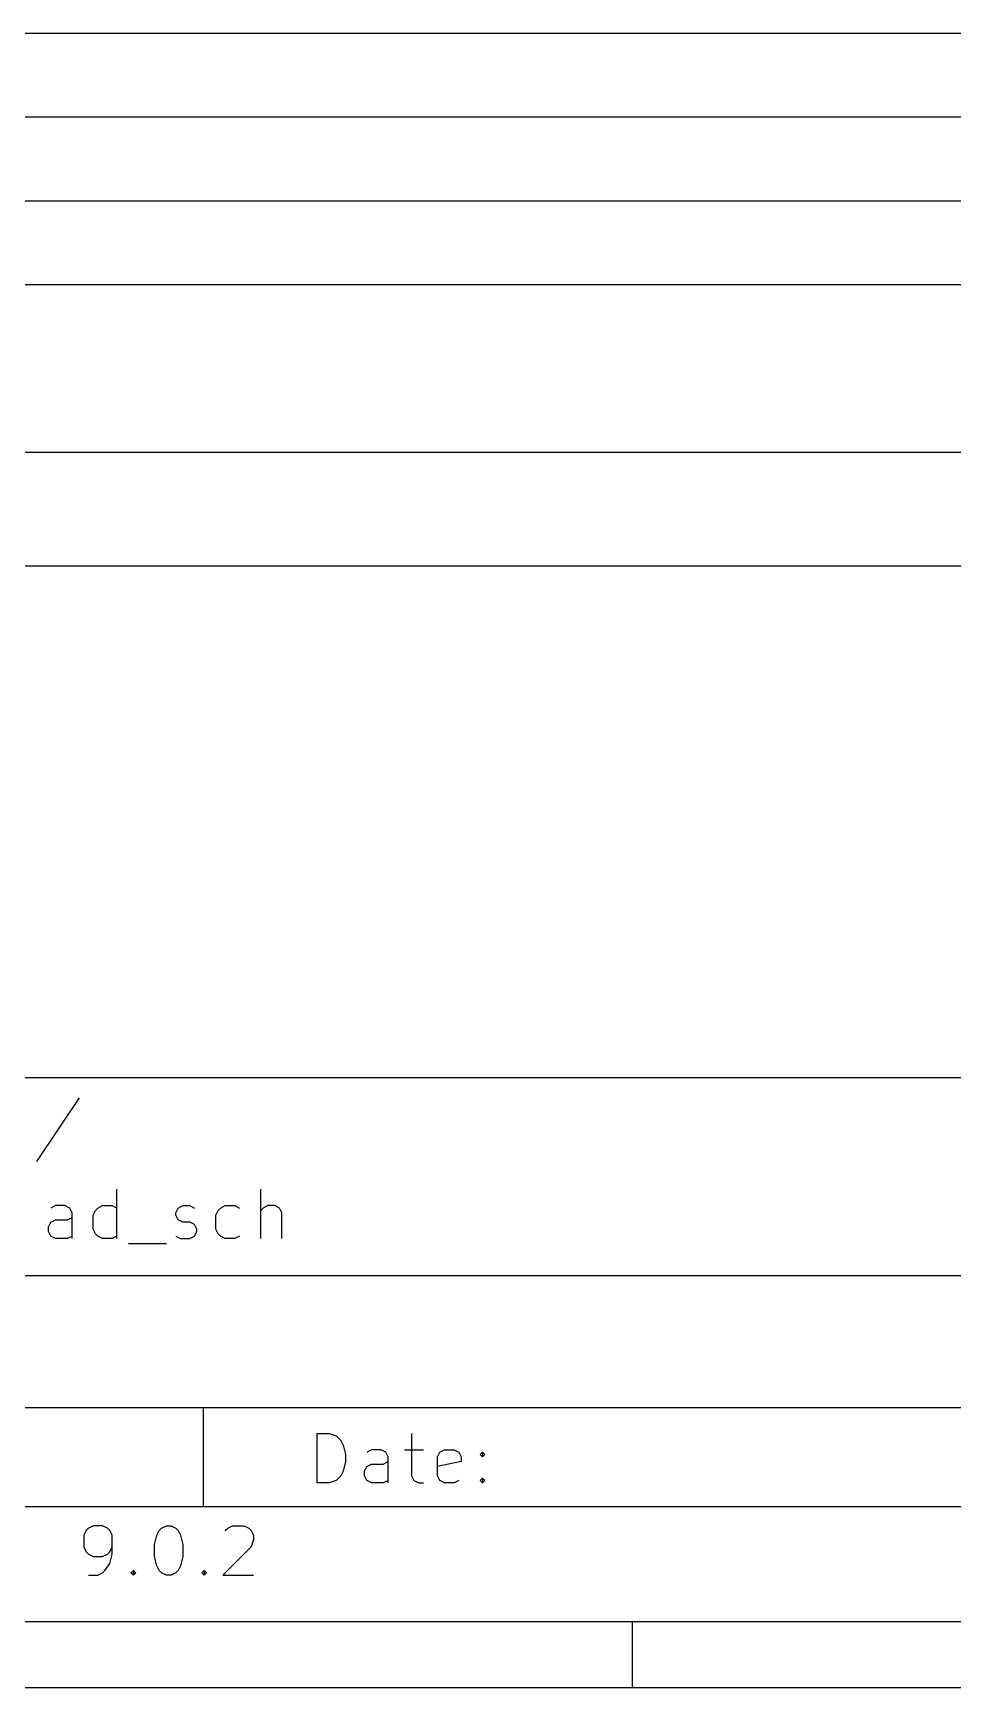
# Model space of a CAD drawing. Extents: x 0.4 to 11.3, y -7.9 to -0.4.
# Drawn here: x 7.553 to 8.65, y -7.874 to -5.9 of the extents above; entities that cross this region are included whole.
import ezdxf

# ---------------------------------------------------------------- set-up
doc = ezdxf.new("R2010")
doc.units = 0
doc.header["$MEASUREMENT"] = 0
doc.layers.add('GREEN3', color=91, linetype='CONTINUOUS')
doc.layers.add('RED2', color=1, linetype='CONTINUOUS')

msp = doc.modelspace()

# ---------------------------------------------------------------- linework, layer by layer
at = {"layer": 'GREEN3', "linetype": 'CONTINUOUS'}
for p, q in [((7.15, -5.9), (10.35, -5.9)), ((7.15, -6), (10.35, -6)), ((7.15, -6.1), (10.35, -6.1)), ((7.15, -6.2), (10.35, -6.2)), ((7.15, -6.4), (9.3, -6.4))]:
    msp.add_line(p, q, dxfattribs=at)
at = {"layer": 'RED2', "linetype": 'CONTINUOUS'}
for p, q in [((6.9686, -6.5357), (11.2206, -6.5357)), ((6.9686, -7.146), (11.2206, -7.146)), ((7.608, -7.1702), (7.5574, -7.2461)), ((7.653, -7.3383), (7.653, -7.2793)), ((7.8246, -7.3383), (7.8246, -7.2793)), ((7.5799, -7.2989), (7.5743, -7.3018)), ((7.5911, -7.2989), (7.5799, -7.2989)), ((7.5968, -7.3018), (7.5911, -7.2989)), ((7.5996, -7.3074), (7.5968, -7.3018)), ((7.6249, -7.3102), (7.6277, -7.3046)), ((7.6277, -7.3046), (7.6305, -7.3018)), ((7.6305, -7.3018), (7.6361, -7.2989)), ((7.6361, -7.2989), (7.6474, -7.2989)), ((7.6474, -7.2989), (7.653, -7.3018)), ((7.7233, -7.3074), (7.7261, -7.3018)), ((7.7261, -7.3018), (7.7318, -7.2989)), ((7.7318, -7.2989), (7.7402, -7.2989)), ((7.7402, -7.2989), (7.7458, -7.3018)), ((7.7711, -7.3102), (7.7739, -7.3046)), ((7.7739, -7.3046), (7.7767, -7.3018)), ((7.7767, -7.3018), (7.7824, -7.2989)), ((7.7824, -7.2989), (7.7936, -7.2989)), ((7.7936, -7.2989), (7.7992, -7.3018)), ((7.8274, -7.3018), (7.8246, -7.3046)), ((7.833, -7.2989), (7.8274, -7.3018)), ((7.8414, -7.2989), (7.833, -7.2989)), ((7.847, -7.3018), (7.8414, -7.2989)), ((7.8499, -7.3074), (7.847, -7.3018)), ((7.5715, -7.3243), (7.5743, -7.3186)), ((7.5715, -7.3299), (7.5715, -7.3243)), ((7.5743, -7.3186), (7.5799, -7.3158)), ((7.5799, -7.3158), (7.594, -7.3158)), ((7.594, -7.3158), (7.5996, -7.313)), ((7.5996, -7.3383), (7.5996, -7.3074)), ((7.6249, -7.3271), (7.6249, -7.3102)), ((7.7233, -7.3102), (7.7233, -7.3074)), ((7.7261, -7.3158), (7.7233, -7.3102)), ((7.7318, -7.3186), (7.7261, -7.3158)), ((7.7402, -7.3186), (7.7318, -7.3186)), ((7.7458, -7.3214), (7.7402, -7.3186)), ((7.7486, -7.3271), (7.7458, -7.3214)), ((7.7711, -7.3271), (7.7711, -7.3102)), ((7.8499, -7.3383), (7.8499, -7.3074)), ((7.5743, -7.3355), (7.5715, -7.3299)), ((7.5799, -7.3383), (7.5743, -7.3355)), ((7.594, -7.3383), (7.5799, -7.3383)), ((7.5996, -7.3355), (7.594, -7.3383)), ((7.6277, -7.3327), (7.6249, -7.3271)), ((7.6305, -7.3355), (7.6277, -7.3327)), ((7.6361, -7.3383), (7.6305, -7.3355)), ((7.6474, -7.3383), (7.6361, -7.3383)), ((7.653, -7.3355), (7.6474, -7.3383)), ((7.6671, -7.3439), (7.7121, -7.3439)), ((7.7233, -7.3355), (7.7289, -7.3383)), ((7.7289, -7.3383), (7.7402, -7.3383)), ((7.7402, -7.3383), (7.7458, -7.3355)), ((7.7458, -7.3355), (7.7486, -7.3299)), ((7.7486, -7.3299), (7.7486, -7.3271)), ((7.7739, -7.3327), (7.7711, -7.3271)), ((7.7767, -7.3355), (7.7739, -7.3327)), ((7.7824, -7.3383), (7.7767, -7.3355)), ((7.7936, -7.3383), (7.7824, -7.3383)), ((7.7992, -7.3355), (7.7936, -7.3383)), ((6.9686, -7.3822), (11.2206, -7.3822)), ((6.9686, -7.5397), (11.2206, -7.5397)), ((7.756, -7.5397), (7.756, -7.6578)), ((7.892, -7.6297), (7.892, -7.5706)), ((7.892, -7.5706), (7.9061, -7.5706)), ((7.9061, -7.5706), (7.9145, -7.5734)), ((7.9145, -7.5734), (7.9202, -7.579)), ((7.9202, -7.579), (7.923, -7.5847)), ((8.0045, -7.5706), (8.0045, -7.6212)), ((7.923, -7.5847), (7.9258, -7.5959)), ((7.9258, -7.5959), (7.9258, -7.6043)), ((7.9567, -7.5903), (7.9511, -7.5931)), ((7.968, -7.5903), (7.9567, -7.5903)), ((7.9736, -7.5931), (7.968, -7.5903)), ((7.9764, -7.5987), (7.9736, -7.5931)), ((7.9764, -7.6297), (7.9764, -7.5987)), ((7.9961, -7.5903), (8.0186, -7.5903)), ((8.0355, -7.5987), (8.0383, -7.5931)), ((8.0355, -7.6212), (8.0355, -7.5987)), ((8.0383, -7.5931), (8.0439, -7.5903)), ((8.0439, -7.5903), (8.0551, -7.5903)), ((8.0551, -7.5903), (8.0608, -7.5931)), ((8.0608, -7.5931), (8.0636, -7.5987)), ((8.0636, -7.5987), (8.0636, -7.6043)), ((8.0861, -7.5959), (8.0889, -7.5931)), ((8.0889, -7.5987), (8.0861, -7.5959)), ((8.0889, -7.5931), (8.0917, -7.5959)), ((8.0889, -7.5931), (8.0889, -7.5987)), ((8.0917, -7.5959), (8.0889, -7.5987)), ((7.923, -7.6156), (7.9202, -7.6212)), ((7.9258, -7.6043), (7.923, -7.6156)), ((7.9483, -7.6156), (7.9511, -7.61)), ((7.9483, -7.6212), (7.9483, -7.6156)), ((7.9511, -7.61), (7.9567, -7.6072)), ((7.9567, -7.6072), (7.9708, -7.6072)), ((7.9708, -7.6072), (7.9764, -7.6043)), ((8.0636, -7.6043), (8.0355, -7.61)), ((7.9061, -7.6297), (7.892, -7.6297)), ((7.9145, -7.6268), (7.9061, -7.6297)), ((7.9202, -7.6212), (7.9145, -7.6268)), ((7.9511, -7.6268), (7.9483, -7.6212)), ((7.9567, -7.6297), (7.9511, -7.6268)), ((7.9708, -7.6297), (7.9567, -7.6297)), ((7.9764, -7.6268), (7.9708, -7.6297)), ((8.0045, -7.6212), (8.0073, -7.6268)), ((8.0073, -7.6268), (8.013, -7.6297)), ((8.013, -7.6297), (8.0186, -7.6297)), ((8.0383, -7.6268), (8.0355, -7.6212)), ((8.0439, -7.6297), (8.0383, -7.6268)), ((8.0551, -7.6297), (8.0439, -7.6297)), ((8.0608, -7.6268), (8.0551, -7.6297)), ((8.0861, -7.6268), (8.0889, -7.624)), ((8.0889, -7.6297), (8.0861, -7.6268)), ((8.0889, -7.624), (8.0917, -7.6268)), ((8.0889, -7.624), (8.0889, -7.6297)), ((8.0917, -7.6268), (8.0889, -7.6297)), ((6.9686, -7.6578), (11.2206, -7.6578)), ((7.6165, -7.6865), (7.6136, -7.6921)), ((7.6136, -7.6921), (7.6136, -7.7061)), ((7.6193, -7.6836), (7.6165, -7.6865)), ((7.6249, -7.6808), (7.6193, -7.6836)), ((7.6361, -7.6808), (7.6249, -7.6808)), ((7.6418, -7.6836), (7.6361, -7.6808)), ((7.6446, -7.6865), (7.6418, -7.6836)), ((7.6474, -7.6921), (7.6446, -7.6865)), ((7.6474, -7.7146), (7.6474, -7.6921)), ((7.698, -7.7033), (7.7008, -7.6921)), ((7.7008, -7.6921), (7.7036, -7.6865)), ((7.7036, -7.6865), (7.7064, -7.6836)), ((7.7064, -7.6836), (7.7121, -7.6808)), ((7.7121, -7.6808), (7.7177, -7.6808)), ((7.7177, -7.6808), (7.7233, -7.6836)), ((7.7233, -7.6836), (7.7261, -7.6865)), ((7.7261, -7.6865), (7.7289, -7.6921)), ((7.7289, -7.6921), (7.7318, -7.7033)), ((7.7824, -7.6865), (7.7852, -7.6836)), ((7.7852, -7.6836), (7.7908, -7.6808)), ((7.7908, -7.6808), (7.8049, -7.6808)), ((7.8049, -7.6808), (7.8105, -7.6836)), ((7.8105, -7.6836), (7.8133, -7.6865)), ((7.8133, -7.6865), (7.8161, -7.6921)), ((7.8161, -7.6977), (7.8133, -7.7061)), ((7.8161, -7.6921), (7.8161, -7.6977)), ((7.6136, -7.7061), (7.6165, -7.7118)), ((7.6165, -7.7118), (7.6193, -7.7146)), ((7.6193, -7.7146), (7.6249, -7.7174)), ((7.6249, -7.7174), (7.6361, -7.7174)), ((7.6361, -7.7174), (7.6418, -7.7146)), ((7.6418, -7.7146), (7.6446, -7.7118)), ((7.6446, -7.7118), (7.6474, -7.7061)), ((7.6446, -7.7258), (7.6474, -7.7146)), ((7.698, -7.7174), (7.698, -7.7033)), ((7.7008, -7.7286), (7.698, -7.7174)), ((7.7318, -7.7174), (7.7289, -7.7286)), ((7.7318, -7.7033), (7.7318, -7.7174)), ((7.8133, -7.7061), (7.7796, -7.7399)), ((7.6305, -7.7399), (7.6361, -7.7371)), ((7.6361, -7.7371), (7.6389, -7.7343)), ((7.6389, -7.7343), (7.6446, -7.7258)), ((7.6699, -7.7371), (7.6727, -7.7343)), ((7.6727, -7.7399), (7.6699, -7.7371)), ((7.6727, -7.7343), (7.6755, -7.7371)), ((7.6727, -7.7343), (7.6727, -7.7399)), ((7.6755, -7.7371), (7.6727, -7.7399)), ((7.7036, -7.7343), (7.7008, -7.7286)), ((7.7064, -7.7371), (7.7036, -7.7343)), ((7.7121, -7.7399), (7.7064, -7.7371)), ((7.7233, -7.7371), (7.7177, -7.7399)), ((7.7261, -7.7343), (7.7233, -7.7371)), ((7.7289, -7.7286), (7.7261, -7.7343)), ((7.7543, -7.7371), (7.7571, -7.7343)), ((7.7571, -7.7399), (7.7543, -7.7371)), ((7.7571, -7.7343), (7.7599, -7.7371)), ((7.7571, -7.7343), (7.7571, -7.7399)), ((7.7599, -7.7371), (7.7571, -7.7399)), ((7.6193, -7.7399), (7.6305, -7.7399)), ((7.7177, -7.7399), (7.7121, -7.7399)), ((7.7796, -7.7399), (7.8161, -7.7399)), ((11.2206, -7.7956), (0.4724, -7.7956)), ((11.2206, -7.7956), (6.9686, -7.7956)), ((8.2677, -7.7956), (8.2677, -7.8743)), ((11.2993, -7.8743), (0.3937, -7.8743))]:
    msp.add_line(p, q, dxfattribs=at)

doc.saveas('drawing.dxf')
